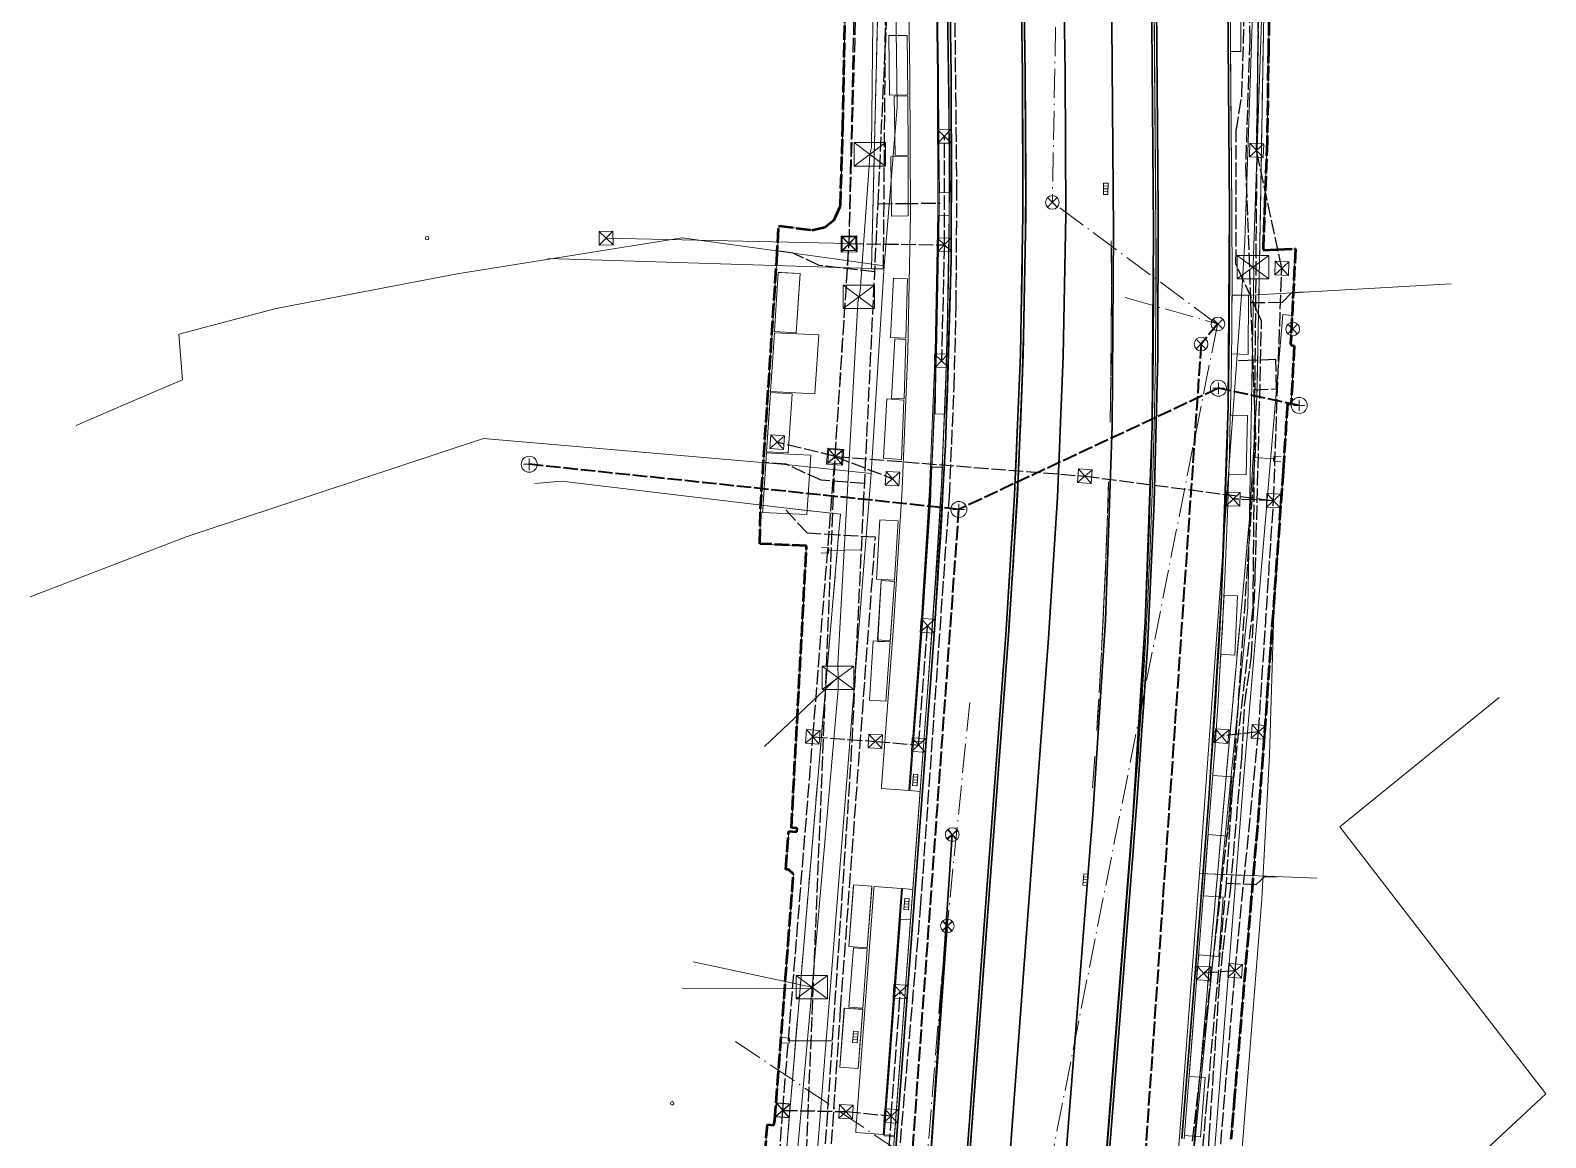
# Model space of a CAD drawing. Header units: metres. Extents: x 105014 to 106600, y 111320 to 118425.
# Drawn here: x 105351.7 to 105484.3, y 112097.8 to 112194.7 of the extents above; entities that cross this region are included whole.
import ezdxf

# ---------------------------------------------------------------- set-up
doc = ezdxf.new("R2010")
doc.units = ezdxf.units.M
doc.linetypes.add('DASHDOT', pattern=[3.556, 2.54, -0.508, 0, -0.508])
doc.linetypes.add('DASHED', pattern=[1.524, 1.27, -0.254])
for name, color, linetype, lineweight in [('00-BASE-LIMITE', 7, 'DASHED', 50), ('00-BASE-UE', 42, 'DASHED', 25), ('10-PAV-CALZADA-BRT', 12, 'CONTINUOUS', 30), ('10-PAV-CALZADA-MIXTA', 8, 'CONTINUOUS', 30), ('10-PAV-CICLORUTA', 76, 'CONTINUOUS', 18), ('10-PAV-SARDINEL', 252, 'CONTINUOUS', 13), ('20-EP-ZONA-DURA', 253, 'CONTINUOUS', 13), ('20-EP-ZONA-VERDE', 84, 'CONTINUOUS', 13), ('30-RED-ENEL-EXIST', 13, 'CONTINUOUS', 13), ('30-RED-ENEL-NODOS', 11, 'CONTINUOUS', 13), ('30-RED-ENEL-PROY', 1, 'DASHED', 25), ('30-RED-ETB-CAMARA', 151, 'CONTINUOUS', 13), ('30-RED-ETB-EXIST', 145, 'CONTINUOUS', 13), ('30-RED-MOVISTAR-CAMARA', 141, 'CONTINUOUS', 13), ('30-RED-MOVISTAR-PROY', 4, 'DASHED', 25), ('30-RED-VANTI-EXIST', 52, 'CONTINUOUS', 13), ('30-RED-VANTI-PROY', 2, 'DASHED', 25), ('30-RED-VANTI-RETIRO', 8, 'DASHDOT', 13), ('35-RH-ACUE-DOMICILIARIA', 152, 'CONTINUOUS', 9), ('35-RH-ACUE-MENOR-EXIST', 151, 'CONTINUOUS', 13), ('35-RH-ACUE-MENOR-PROY', 5, 'DASHED', 25), ('35-RH-PLUV-COLECTOR', 96, 'CONTINUOUS', 30), ('35-RH-PLUV-INTERCEPTOR', 3, 'DASHED', 40), ('35-RH-PLUV-NODOS', 94, 'CONTINUOUS', 13), ('35-RH-PLUV-RETIRO', 8, 'DASHDOT', 13), ('35-RH-SUDS-ZONAS', 92, 'CONTINUOUS', 20), ('36-RH-SAN-COLECTOR-PROY', 6, 'DASHED', 35), ('36-RH-SAN-POZOS', 216, 'CONTINUOUS', 13), ('60-PREDIAL-LOTE', 42, 'CONTINUOUS', 13)]:
    doc.layers.add(name, color=color, linetype=linetype, lineweight=lineweight)

# ---------------------------------------------------------------- blocks, each defined once
blk = doc.blocks.new('CAM_ETB_T_13')
for p, q in [((-1.375, -1.025), (1.375, 1.025)), ((-1.375, 1.025), (1.375, -1.025))]:
    blk.add_line(p, q)
blk.add_lwpolyline([(-1.375, -1.025), (1.375, -1.025), (1.375, 1.025), (-1.375, 1.025)], close=True)
blk = doc.blocks.new('CAJA_ENEL')
for p, q in [((-0.6, -0.6), (0.6, 0.6)), ((-0.6, 0.6), (0.6, -0.6))]:
    blk.add_line(p, q)
blk.add_lwpolyline([(-0.6, -0.6), (0.6, -0.6), (0.6, 0.6), (-0.6, 0.6)], close=True)
blk = doc.blocks.new('POSTE')
blk.add_circle((0, 0), 0.15)
blk = doc.blocks.new('CAM_MOV_CS_276')
for p, q in [((-0.7, -0.7), (0.7, 0.7)), ((-0.7, 0.7), (0.7, -0.7))]:
    blk.add_line(p, q)
blk.add_lwpolyline([(-0.7, -0.7), (0.7, -0.7), (0.7, 0.7), (-0.7, 0.7)], close=True)
blk = doc.blocks.new('POZO_SAN')
for p, q in [((-0.5, 0), (0.5, 0)), ((0, -0.5), (0, 0.5))]:
    blk.add_line(p, q)
blk.add_circle((0, 0), 0.7)
blk = doc.blocks.new('POZO_PLUV')
for p, q in [((-0.42, -0.42), (0.42, 0.42)), ((-0.42, 0.42), (0.42, -0.42))]:
    blk.add_line(p, q)
blk.add_circle((0, 0), 0.6)
blk = doc.blocks.new('SUMIDERO')
for p, q in [((-0.25, -0.2), (-0.25, 0.2)), ((0, -0.2), (0, 0.2)), ((0.25, -0.2), (0.25, 0.2))]:
    blk.add_line(p, q)
blk.add_lwpolyline([(-0.5, -0.2), (0.5, -0.2), (0.5, 0.2), (-0.5, 0.2)], close=True)

msp = doc.modelspace()

# ---------------------------------------------------------------- linework, layer by layer
at = {"layer": '00-BASE-LIMITE'}
for points in [[(105415.6747, 112093.2503), (105416.1989, 112098.9685), (105416.7545, 112098.9229), (105416.8333, 112099.3493), (105418.0043, 112114.7901), (105418.4595, 112120.8977), (105418.0407, 112121.2837), (105417.7861, 112121.3099), (105418.0567, 112124.6433), (105418.7671, 112124.5945), (105418.7845, 112124.9129), (105418.2895, 112124.9533), (105419.6121, 112149.6217), (105415.5299, 112149.8073), (105415.5751, 112152.8451), (105417.0101, 112174.6331), (105417.0891, 112176.1355), (105417.1843, 112177.6365), (105420.0779, 112177.2489), (105421.1997, 112177.5029), (105422.0419, 112178.1567), (105422.5757, 112179.3583), (105422.7985, 112186.2783), (105423.1141, 112203.3717)], [(105460.1933, 112201.6467), (105460.0453, 112193.1439), (105459.9217, 112185.0165), (105459.7293, 112179.8701), (105459.5739, 112175.4967), (105460.8131, 112175.5501), (105462.4091, 112175.6191), (105461.9843, 112167.3667), (105462.0449, 112167.1721), (105462.3067, 112167.1197), (105462.0243, 112162.1063), (105462.0181, 112161.9969), (105461.6977, 112162.0561), (105461.3249, 112156.1663), (105460.4453, 112143.7885), (105460.2153, 112140.6773), (105460.0033, 112137.5661), (105459.5611, 112131.3437), (105459.3239, 112128.2085), (105459.0717, 112125.0715), (105458.5403, 112118.7999), (105457.0809, 112101.5157), (105456.7571, 112097.6863)]]:
    msp.add_lwpolyline(points, dxfattribs=at)
at = {"layer": '00-BASE-UE'}
for points in [[(105415.6747, 112093.2503), (105416.1989, 112098.9685), (105416.7545, 112098.9229), (105416.8333, 112099.3493), (105418.0043, 112114.7901), (105418.4595, 112120.8977), (105418.0407, 112121.2837), (105417.7861, 112121.3099), (105418.0567, 112124.6433), (105418.7671, 112124.5945), (105418.7845, 112124.9129), (105418.2895, 112124.9533), (105419.6121, 112149.6217), (105415.5299, 112149.8073), (105415.5751, 112152.8451), (105417.0101, 112174.6331), (105417.0891, 112176.1355), (105417.1843, 112177.6365), (105420.0779, 112177.2489), (105421.1997, 112177.5029), (105422.0419, 112178.1567), (105422.5757, 112179.3583), (105422.7985, 112186.2783), (105423.1141, 112203.3717)], [(105460.1933, 112201.6467), (105460.0453, 112193.1439), (105459.9217, 112185.0165), (105459.7293, 112179.8701), (105459.5739, 112175.4967), (105460.8131, 112175.5501), (105462.4091, 112175.6191), (105461.9843, 112167.3667), (105462.0449, 112167.1721), (105462.3067, 112167.1197), (105462.0243, 112162.1063), (105462.0181, 112161.9969), (105461.6977, 112162.0561), (105461.3249, 112156.1663), (105460.4453, 112143.7885), (105460.2153, 112140.6773), (105460.0033, 112137.5661), (105459.5611, 112131.3437), (105459.3239, 112128.2085), (105459.0717, 112125.0715), (105458.5403, 112118.7999), (105457.0809, 112101.5157), (105456.7571, 112097.6863)]]:
    msp.add_lwpolyline(points, dxfattribs=at)
at = {"layer": '10-PAV-CALZADA-BRT'}
for points in [[(105418.9147, 111895.4307), (105427.4922, 112010.386), (105437.2979, 112141.8011), (105438.075, 112154.0579), (105438.5784, 112166.329), (105438.8078, 112178.6083), (105438.7631, 112190.8897), (105437.9313, 112247.0829)], [(105441.4309, 112247.1349), (105442.2627, 112190.9415), (105442.3077, 112178.582), (105442.0769, 112166.2246), (105441.5703, 112153.8755), (105440.7883, 112141.5407), (105430.9795, 112010.0836), (105422.4051, 111895.1703)], [(105428.2455, 111913.1853), (105428.4855, 111917.0489), (105428.7339, 111920.9117), (105428.9903, 111924.7743), (105429.2539, 111928.6363), (105429.5245, 111932.4977), (105429.8009, 111936.3589), (105430.0829, 111940.2195), (105430.3699, 111944.0799), (105430.6609, 111947.9399), (105430.9557, 111951.7995), (105431.2537, 111955.6591), (105431.5539, 111959.5183), (105431.8561, 111963.3775), (105432.1595, 111967.2365), (105432.4633, 111971.0955), (105444.4505, 112123.2379), (105444.6775, 112126.1189), (105445.7697, 112143.1088), (105446.3713, 112160.1231), (105446.4817, 112177.1477), (105445.9913, 112238.8877)], [(105449.4911, 112238.9155), (105449.9817, 112177.1755), (105449.8706, 112160.0499), (105449.2654, 112142.9347), (105448.1667, 112125.8441), (105447.9397, 112122.9629), (105435.9525, 111970.8207), (105435.6487, 111966.9623), (105435.3453, 111963.1043), (105435.0433, 111959.2469), (105434.7433, 111955.3897), (105434.4457, 111951.5331), (105434.1511, 111947.6765), (105433.8601, 111943.8185), (105433.5735, 111939.9623), (105433.2917, 111936.1063), (105433.0157, 111932.2505), (105432.7457, 111928.3947), (105432.4823, 111924.5391), (105432.2265, 111920.6835), (105431.9783, 111916.8279), (105431.7389, 111912.9725)]]:
    msp.add_lwpolyline(points, dxfattribs=at)
at = {"layer": '10-PAV-CALZADA-MIXTA'}
for points in [[(105437.6813, 112247.0787), (105438.5131, 112190.8861), (105438.5578, 112178.6103), (105438.3286, 112166.3367), (105437.8254, 112154.0711), (105437.0487, 112141.8199), (105425.4228, 111986.0094), (105425.1744, 111982.6817), (105418.6655, 111895.4495)], [(105412.4327, 111895.9145), (105418.3583, 111975.3269), (105418.7996, 111981.2427), (105418.8017, 111981.2703), (105421.0291, 112011.1216), (105421.0313, 112011.1509), (105421.3864, 112015.9108), (105430.8159, 112142.2849), (105431.7797, 112158.4377), (105432.2625, 112174.6121), (105432.2638, 112190.7937), (105431.5149, 112241.3866)], [(105432.0023, 111913.1229), (105432.2421, 111916.9865), (105432.4905, 111920.8495), (105432.7469, 111924.7119), (105433.0107, 111928.5739), (105433.2811, 111932.4355), (105433.5577, 111936.2965), (105433.8397, 111940.1571), (105434.1265, 111944.0175), (105434.4177, 111947.8775), (105434.7125, 111951.7371), (105435.0103, 111955.5967), (105435.3107, 111959.4559), (105435.6127, 111963.3151), (105435.9161, 111967.1743), (105436.2201, 111971.0333), (105448.1889, 112122.9433), (105448.5841, 112127.9589), (105449.4486, 112140.6878), (105450.0378, 112153.4324), (105450.3512, 112166.1867), (105450.3887, 112178.9449), (105449.9911, 112229.4703)], [(105456.3221, 112219.1862), (105456.6385, 112178.9941), (105456.526, 112161.8036), (105455.918, 112144.6235), (105454.8149, 112127.4681), (105453.6444, 112112.613), (105452.474, 112097.7573)]]:
    msp.add_lwpolyline(points, dxfattribs=at)
at = {"layer": '10-PAV-CICLORUTA'}
for points in [[(105431.0639, 112190.7759), (105431.108, 112178.6677), (105430.8819, 112166.5599), (105430.3856, 112154.4601), (105429.6193, 112142.3741), (105428.5623, 112128.2089), (105426.1689, 112128.3875), (105426.1839, 112128.5869), (105427.2259, 112142.5527), (105427.9887, 112154.5822), (105428.4829, 112166.6269), (105428.7081, 112178.6796), (105428.6643, 112190.7403), (105427.9055, 112241.9893), (105430.3053, 112242.0249), (105431.0639, 112190.7759)], [(105427.9225, 112119.6327), (105426.3151, 112098.0927), (105423.9219, 112098.2713), (105423.9367, 112098.4707), (105425.5143, 112119.6119), (105425.5291, 112119.8113), (105427.9225, 112119.6327)]]:
    msp.add_lwpolyline(points, close=True, dxfattribs=at)
at = {"layer": '10-PAV-SARDINEL'}
for points in [[(105425.4228, 111986.0094), (105437.0487, 112141.8199), (105437.1607, 112143.3503), (105437.2685, 112144.881), (105437.372, 112146.4121), (105437.4713, 112147.9434), (105437.5662, 112149.4749), (105437.6569, 112151.0067), (105437.7433, 112152.5388), (105437.8254, 112154.0711), (105437.9033, 112155.6037), (105437.9769, 112157.1364), (105438.0462, 112158.6694), (105438.1112, 112160.2025), (105438.172, 112161.7358), (105438.2285, 112163.2693), (105438.2807, 112164.8029), (105438.3286, 112166.3367), (105438.3722, 112167.8705), (105438.4116, 112169.4046), (105438.4466, 112170.9387), (105438.4774, 112172.4729), (105438.504, 112174.0071), (105438.5262, 112175.5415), (105438.5442, 112177.0759), (105438.5578, 112178.6103), (105438.5672, 112180.1448), (105438.5723, 112181.6793), (105438.5732, 112183.2138), (105438.5697, 112184.7483), (105438.562, 112186.2828), (105438.55, 112187.8173), (105438.5337, 112189.3517), (105438.5131, 112190.8861), (105437.6813, 112247.0787)], [(105425.6222, 111985.9945), (105437.2482, 112141.8052), (105437.3603, 112143.336), (105437.4681, 112144.8673), (105437.5716, 112146.3989), (105437.6709, 112147.9307), (105437.7659, 112149.4628), (105437.8566, 112150.9952), (105437.943, 112152.5279), (105438.0252, 112154.0607), (105438.1031, 112155.5938), (105438.1767, 112157.1271), (105438.246, 112158.6606), (105438.3111, 112160.1943), (105438.3718, 112161.7282), (105438.4283, 112163.2622), (105438.4806, 112164.7964), (105438.5285, 112166.3307), (105438.5721, 112167.8652), (105438.6115, 112169.3997), (105438.6466, 112170.9344), (105438.6774, 112172.4691), (105438.7039, 112174.004), (105438.7262, 112175.5389), (105438.7441, 112177.0739), (105438.7578, 112178.6089), (105438.7672, 112180.1439), (105438.7723, 112181.679), (105438.7732, 112183.2139), (105438.7697, 112184.7491), (105438.762, 112186.2841), (105438.75, 112187.8192), (105438.7337, 112189.3542), (105438.7131, 112190.889), (105437.8813, 112247.0817)], [(105437.8813, 112247.0817), (105438.7131, 112190.889), (105438.7337, 112189.3542), (105438.75, 112187.8192), (105438.762, 112186.2841), (105438.7697, 112184.7491), (105438.7732, 112183.2139), (105438.7723, 112181.679), (105438.7672, 112180.1439), (105438.7578, 112178.6089), (105438.7441, 112177.0739), (105438.7262, 112175.5389), (105438.7039, 112174.004), (105438.6774, 112172.4691), (105438.6466, 112170.9344), (105438.6115, 112169.3997), (105438.5721, 112167.8652), (105438.5285, 112166.3307), (105438.4806, 112164.7964), (105438.4283, 112163.2622), (105438.3718, 112161.7282), (105438.3111, 112160.1943), (105438.246, 112158.6606), (105438.1767, 112157.1271), (105438.1031, 112155.5938), (105438.0252, 112154.0607), (105437.943, 112152.5279), (105437.8566, 112150.9952), (105437.7659, 112149.4628), (105437.6709, 112147.9307), (105437.5716, 112146.3989), (105437.4681, 112144.8673), (105437.3603, 112143.336), (105437.2482, 112141.8052), (105425.6222, 111985.9945)], [(105437.9313, 112247.0829), (105438.7631, 112190.8897), (105438.7837, 112189.3546), (105438.8, 112187.8195), (105438.812, 112186.2843), (105438.8197, 112184.7491), (105438.8232, 112183.2139), (105438.8223, 112181.6787), (105438.8172, 112180.1435), (105438.8078, 112178.6083), (105438.7941, 112177.0732), (105438.7762, 112175.5381), (105438.7539, 112174.003), (105438.7274, 112172.4681), (105438.6966, 112170.9332), (105438.6615, 112169.3983), (105438.6221, 112167.8636), (105438.5784, 112166.329), (105438.5305, 112164.7946), (105438.4783, 112163.2603), (105438.4218, 112161.7261), (105438.361, 112160.1921), (105438.2959, 112158.6582), (105438.2266, 112157.1246), (105438.1529, 112155.5912), (105438.075, 112154.0579), (105437.9929, 112152.5249), (105437.9064, 112150.9921), (105437.8157, 112149.4596), (105437.7207, 112147.9273), (105437.6214, 112146.3953), (105437.5178, 112144.8636), (105437.41, 112143.3322), (105437.2979, 112141.8011), (105427.4922, 112010.386)], [(105421.187, 112015.9257), (105430.6165, 112142.2996), (105430.7632, 112144.3165), (105430.9024, 112146.3337), (105431.0341, 112148.3515), (105431.1583, 112150.3697), (105431.275, 112152.3883), (105431.3842, 112154.4074), (105431.4858, 112156.4269), (105431.58, 112158.4467), (105431.6666, 112160.4669), (105431.7457, 112162.4874), (105431.8173, 112164.5081), (105431.8814, 112166.5291), (105431.938, 112168.5504), (105431.987, 112170.5718), (105432.0285, 112172.5934), (105432.0626, 112174.6151), (105432.089, 112176.637), (105432.108, 112178.6589), (105432.1194, 112180.6809), (105432.1234, 112182.7029), (105432.1198, 112184.725), (105432.1086, 112186.747), (105432.09, 112188.7689), (105432.0638, 112190.7909), (105431.3149, 112241.3836)], [(105431.5149, 112241.3866), (105432.2638, 112190.7937), (105432.29, 112188.7711), (105432.3086, 112186.7484), (105432.3198, 112184.7257), (105432.3234, 112182.7029), (105432.3194, 112180.6801), (105432.308, 112178.6574), (105432.289, 112176.6347), (105432.2625, 112174.6121), (105432.2285, 112172.5896), (105432.187, 112170.5673), (105432.1379, 112168.5451), (105432.0813, 112166.5231), (105432.0172, 112164.5014), (105431.9456, 112162.4799), (105431.8664, 112160.4587), (105431.7797, 112158.4377), (105431.6856, 112156.4172), (105431.5839, 112154.397), (105431.4746, 112152.3771), (105431.3579, 112150.3577), (105431.2337, 112148.3388), (105431.1019, 112146.3203), (105430.9627, 112144.3023), (105430.8159, 112142.2849), (105421.3864, 112015.9108)], [(105435.9525, 111970.8207), (105447.9397, 112122.9629), (105448.1667, 112125.8441), (105448.331, 112127.9786), (105448.4876, 112130.1137), (105448.6365, 112132.2493), (105448.7777, 112134.3855), (105448.9112, 112136.5221), (105449.037, 112138.6592), (105449.1551, 112140.7968), (105449.2654, 112142.9347), (105449.3681, 112145.0731), (105449.463, 112147.2118), (105449.5503, 112149.3508), (105449.6298, 112151.4902), (105449.7015, 112153.6298), (105449.7656, 112155.7696), (105449.822, 112157.9097), (105449.8706, 112160.0499), (105449.9115, 112162.1904), (105449.9447, 112164.3309), (105449.9702, 112166.4716), (105449.9879, 112168.6123), (105449.998, 112170.7531), (105450.0003, 112172.8939), (105449.9948, 112175.0347), (105449.9817, 112177.1755), (105449.4911, 112238.9155)], [(105449.7128, 112236.1856), (105450.1817, 112177.1769), (105450.1948, 112175.0356), (105450.2003, 112172.894), (105450.1982, 112170.9721), (105450.198, 112170.7526), (105450.1864, 112169.3779), (105450.171, 112167.7837), (105450.1512, 112166.1895), (105450.1271, 112164.5954), (105450.0987, 112163.0014), (105450.066, 112161.4075), (105450.029, 112159.8137), (105449.9877, 112158.2199), (105449.9421, 112156.6263), (105449.8921, 112155.0328), (105449.8379, 112153.4395), (105449.7793, 112151.8463), (105449.7165, 112150.2533), (105449.6493, 112148.6604), (105449.5779, 112147.0678), (105449.5021, 112145.4753), (105449.422, 112143.883), (105449.3377, 112142.291), (105449.249, 112140.6992), (105449.156, 112139.1077), (105449.0587, 112137.5164), (105448.9571, 112135.9253), (105448.8513, 112134.3346), (105448.7411, 112132.7441), (105448.6266, 112131.154), (105448.5078, 112129.5641), (105448.3847, 112127.9745), (105447.9895, 112122.959), (105436.0207, 111971.049)], [(105436.0207, 111971.049), (105447.9895, 112122.959), (105448.3847, 112127.9745), (105448.5078, 112129.5641), (105448.6266, 112131.154), (105448.7411, 112132.7441), (105448.8513, 112134.3346), (105448.9571, 112135.9253), (105449.0587, 112137.5164), (105449.156, 112139.1077), (105449.249, 112140.6992), (105449.3377, 112142.291), (105449.422, 112143.883), (105449.5021, 112145.4753), (105449.5779, 112147.0678), (105449.6493, 112148.6604), (105449.7165, 112150.2533), (105449.7793, 112151.8463), (105449.8379, 112153.4395), (105449.8921, 112155.0328), (105449.9421, 112156.6263), (105449.9877, 112158.2199), (105450.029, 112159.8137), (105450.066, 112161.4075), (105450.0987, 112163.0014), (105450.1271, 112164.5954), (105450.1512, 112166.1895), (105450.171, 112167.7837), (105450.1864, 112169.3779), (105450.1976, 112170.9721), (105450.2044, 112172.5663), (105450.207, 112174.1606), (105450.2052, 112175.7549), (105450.1991, 112177.3491), (105450.1887, 112178.9435), (105449.7911, 112229.4686)], [(105449.9911, 112229.4703), (105450.3887, 112178.9449), (105450.3991, 112177.3501), (105450.4052, 112175.7553), (105450.407, 112174.1605), (105450.4044, 112172.5657), (105450.3976, 112170.9709), (105450.3864, 112169.3762), (105450.3709, 112167.7814), (105450.3512, 112166.1867), (105450.3271, 112164.5921), (105450.2987, 112162.9976), (105450.266, 112161.4031), (105450.2289, 112159.8087), (105450.1876, 112158.2144), (105450.142, 112156.6203), (105450.092, 112155.0263), (105450.0378, 112153.4324), (105449.9792, 112151.8387), (105449.9163, 112150.2451), (105449.8491, 112148.6517), (105449.7777, 112147.0585), (105449.7019, 112145.4655), (105449.6218, 112143.8727), (105449.5374, 112142.2801), (105449.4486, 112140.6878), (105449.3556, 112139.0957), (105449.2583, 112137.5039), (105449.1567, 112135.9123), (105449.0508, 112134.321), (105448.9406, 112132.73), (105448.826, 112131.1393), (105448.7072, 112129.5489), (105448.5841, 112127.9589), (105448.1889, 112122.9433), (105436.2201, 111971.0333)], [(105452.474, 112097.7573), (105453.6444, 112112.613), (105454.8149, 112127.4681), (105454.9798, 112129.6107), (105455.137, 112131.7539), (105455.2865, 112133.8976), (105455.4283, 112136.0418), (105455.5623, 112138.1866), (105455.6886, 112140.3318), (105455.8071, 112142.4775), (105455.918, 112144.6235), (105456.0211, 112146.77), (105456.1164, 112148.9168), (105456.204, 112151.0639), (105456.2839, 112153.2114), (105456.356, 112155.3591), (105456.4204, 112157.5071), (105456.4771, 112159.6552), (105456.526, 112161.8036), (105456.5672, 112163.9522), (105456.6006, 112166.1008), (105456.6263, 112168.2496), (105456.6442, 112170.3985), (105456.6544, 112172.5474), (105456.6568, 112174.6963), (105456.6515, 112176.8452), (105456.6385, 112178.9941), (105456.3221, 112219.1862)], [(105456.5221, 112219.1894), (105456.8385, 112178.9955), (105456.8515, 112176.8461), (105456.8568, 112174.6964), (105456.8544, 112172.5468), (105456.8442, 112170.3972), (105456.8263, 112168.2476), (105456.8006, 112166.0981), (105456.7671, 112163.9487), (105456.726, 112161.7995), (105456.677, 112159.6504), (105456.6204, 112157.5015), (105456.5559, 112155.3528), (105456.4838, 112153.2043), (105456.4039, 112151.0562), (105456.3162, 112148.9083), (105456.2209, 112146.7608), (105456.1177, 112144.6136), (105456.0069, 112142.4668), (105455.8883, 112140.3204), (105455.7619, 112138.1745), (105455.6279, 112136.029), (105455.4861, 112133.8841), (105455.3365, 112131.7396), (105455.1793, 112129.5957), (105455.0143, 112127.4526), (105453.8438, 112112.5973), (105452.6734, 112097.7415)]]:
    msp.add_lwpolyline(points, dxfattribs=at)
at = {"layer": '20-EP-ZONA-DURA'}
for points in [[(105427.9055, 112241.9893), (105428.6643, 112190.7403), (105428.7082, 112178.6844), (105428.483, 112166.6304), (105427.9888, 112154.5845), (105427.2259, 112142.5527), (105426.1839, 112128.5869), (105426.1689, 112128.3875), (105428.5623, 112128.2089), (105429.6193, 112142.3741), (105430.3856, 112154.4594), (105430.8819, 112166.5589), (105431.108, 112178.6664), (105431.0639, 112190.7759), (105430.3053, 112242.0249), (105427.9055, 112241.9893)], [(105450.2044, 112172.5663), (105450.1982, 112170.9721), (105450.2003, 112172.894), (105450.1948, 112175.0356), (105450.1817, 112177.1769), (105449.7128, 112236.1856), (105449.7421, 112234.1508), (105449.7696, 112231.8098), (105449.7911, 112229.4686), (105450.1887, 112178.9435), (105450.1991, 112177.3491), (105450.2052, 112175.7549), (105450.207, 112174.1606), (105450.2044, 112172.5663)], [(105428.4861, 112189.0905), (105428.4115, 112194.2953), (105426.8265, 112194.2717), (105426.8867, 112189.0721), (105428.4861, 112189.0905)], [(105428.5223, 112183.7993), (105428.4871, 112188.9983), (105427.2875, 112188.9815), (105427.3645, 112183.7821), (105428.5223, 112183.7993)], [(105428.5047, 112178.4937), (105428.5225, 112183.6959), (105426.9809, 112183.6763), (105427.0411, 112178.4767), (105428.5047, 112178.4937)], [(105446.3002, 112172.8911), (105446.3001, 112172.4575), (105446.2868, 112176.3152), (105446.2948, 112175.0187), (105446.3002, 112172.8911)], [(105418.9016, 112171.3582), (105419.0407, 112173.4599), (105417.3988, 112173.5418), (105417.1479, 112173.5543), (105417.1433, 112173.5545), (105416.8955, 112169.8033), (105416.8001, 112168.3651), (105418.6984, 112168.2697), (105418.9016, 112171.3582)], [(105426.9569, 112167.8605), (105428.3157, 112167.7929), (105428.4353, 112172.9917), (105427.2151, 112173.0541), (105426.9569, 112167.8605)], [(105446.2703, 112166.5089), (105446.246, 112164.4573), (105446.2997, 112172.3956), (105446.2979, 112170.7638), (105446.2879, 112168.6363), (105446.2703, 112166.5089)], [(105416.4545, 112163.1257), (105420.3485, 112162.9321), (105420.6887, 112168.0723), (105418.7933, 112168.1656), (105416.7939, 112168.2639), (105416.4545, 112163.1257)], [(105427.3513, 112167.7399), (105427.0539, 112162.5485), (105428.1503, 112162.4857), (105428.3133, 112167.6849), (105427.3513, 112167.7399)], [(105446.212, 112162.2544), (105446.1781, 112160.4573), (105446.2447, 112164.3816), (105446.212, 112162.2544)], [(105418.2601, 112161.6533), (105418.3447, 112162.9317), (105418.3459, 112162.9363), (105416.4512, 112163.0269), (105416.4479, 112163.0259), (105416.3586, 112161.6737), (105416.0971, 112157.8555), (105416.1063, 112157.8551), (105416.1061, 112157.8517), (105418.0023, 112157.7573), (105418.2601, 112161.6533)], [(105426.3517, 112157.2803), (105427.9183, 112157.1905), (105428.1427, 112162.3829), (105426.6487, 112162.4717), (105426.3517, 112157.2803)], [(105419.6487, 112152.3553), (105419.9921, 112157.5441), (105418.0973, 112157.6525), (105416.0995, 112157.7519), (105415.7747, 112152.8319), (105415.7605, 112152.5487), (105419.6487, 112152.3553)], [(105446.0034, 112153.7472), (105445.9606, 112152.4569), (105446.0472, 112155.2126), (105446.0034, 112153.7472)], [(105427.6357, 112151.7975), (105426.0385, 112151.8893), (105425.7409, 112146.6979), (105427.3127, 112146.6077), (105427.6357, 112151.7975)], [(105445.853, 112149.4949), (105445.8114, 112148.4567), (105445.9554, 112152.3172), (105445.932, 112151.6209), (105445.853, 112149.4949)], [(105445.4603, 112140.9941), (105445.431, 112140.4561), (105445.8065, 112148.3538), (105445.7663, 112147.3692), (105445.672, 112145.2438), (105445.57, 112143.1188), (105445.4603, 112140.9941)], [(105427.3059, 112146.5053), (105426.1345, 112146.5751), (105425.8369, 112141.3835), (105426.9333, 112141.3207), (105427.3059, 112146.5053)], [(105426.9259, 112141.2179), (105425.4319, 112141.3069), (105425.1347, 112136.1153), (105426.5391, 112136.0349), (105426.9259, 112141.2179)], [(105445.343, 112138.8699), (105445.2169, 112136.7462), (105445.4208, 112140.2792), (105445.343, 112138.8699)], [(105445.0853, 112134.6228), (105445.0088, 112133.4555), (105445.1857, 112136.2291), (105445.0853, 112134.6228)], [(105444.797, 112130.3776), (105444.6562, 112128.4549), (105444.8543, 112131.1997), (105444.797, 112130.3776)], [(105423.3239, 112114.5609), (105424.9288, 112114.4417), (105425.3144, 112119.6206), (105425.3297, 112119.8263), (105423.7257, 112119.9459), (105423.7109, 112119.7473), (105423.3239, 112114.5609)], [(105425.5143, 112119.6119), (105423.9367, 112098.4707), (105423.9219, 112098.2713), (105426.3151, 112098.0927), (105427.9225, 112119.6327), (105425.5291, 112119.8113), (105425.5143, 112119.6119)], [(105424.5245, 112109.1566), (105424.5335, 112109.1559), (105424.9203, 112114.3415), (105424.9115, 112114.3421), (105423.7149, 112114.4313), (105423.3279, 112109.2459), (105424.5245, 112109.1566)], [(105423.4033, 112109.14), (105422.9221, 112109.1759), (105422.9218, 112109.1715), (105422.9189, 112109.1717), (105422.534, 112103.9904), (105424.1391, 112103.8705), (105424.2886, 112105.8741), (105424.5309, 112109.0661), (105423.4033, 112109.14)]]:
    msp.add_lwpolyline(points, close=True, dxfattribs=at)
for points in [[(105430.4331, 112240.1482), (105431.2198, 112180.9326), (105431.2195, 112180.8328), (105431.21, 112178.9808), (105431.2094, 112178.881), (105430.8099, 112161.5763), (105430.806, 112161.4772), (105430.6114, 112156.9909), (105430.5907, 112156.5588), (105429.7181, 112142.3829), (105429.0115, 112132.884), (105429.0027, 112132.7831), (105428.6625, 112128.207), (105428.6621, 112128.2015), (105429.5595, 112128.1345), (105428.9197, 112119.5583), (105428.0221, 112119.6253), (105426.4149, 112098.0851), (105427.3125, 112098.0183), (105426.9031, 112092.5335)], [(105415.6747, 112093.2503), (105416.1989, 112098.9685), (105416.7545, 112098.9229), (105416.8333, 112099.3493), (105418.0043, 112114.7901), (105418.4595, 112120.8977), (105418.0407, 112121.2837), (105417.7861, 112121.3099), (105418.0567, 112124.6433), (105418.7671, 112124.5945), (105418.7845, 112124.9129), (105418.2895, 112124.9533), (105419.6121, 112149.6217), (105415.5299, 112149.8073), (105415.5751, 112152.8451), (105417.0101, 112174.6331), (105417.0891, 112176.1355), (105417.1843, 112177.6365), (105420.0779, 112177.2489), (105421.1997, 112177.5029), (105422.0419, 112178.1567), (105422.5757, 112179.3583), (105422.7985, 112186.2783), (105423.1141, 112203.3717)], [(105460.1933, 112201.6467), (105460.0453, 112193.1439), (105459.9217, 112185.0165), (105459.7293, 112179.8701), (105459.5739, 112175.4967), (105460.8131, 112175.5501), (105462.4091, 112175.6191), (105461.9843, 112167.3667), (105462.0449, 112167.1721), (105462.3067, 112167.1197), (105462.0243, 112162.1063), (105462.0181, 112161.9969), (105461.6977, 112162.0561), (105461.3249, 112156.1663), (105460.4453, 112143.7885), (105460.2153, 112140.6773), (105460.0033, 112137.5661), (105459.5611, 112131.3437), (105459.3239, 112128.2085), (105459.0717, 112125.0715), (105458.5403, 112118.7999), (105457.0809, 112101.5157), (105456.7571, 112097.6863)], [(105452.6734, 112097.7415), (105452.6945, 112098.0109), (105454.0897, 112097.9009), (105454.4981, 112103.0849), (105453.1029, 112103.1947), (105453.8438, 112112.5973), (105453.9407, 112113.8279), (105455.6987, 112113.6815), (105456.0677, 112118.8683), (105454.3475, 112118.9907), (105454.7707, 112124.3611), (105456.4547, 112124.2209), (105456.8435, 112129.4065), (105455.1743, 112129.5315), (105455.1793, 112129.5957), (105455.3365, 112131.7396), (105455.4861, 112133.8841), (105455.6279, 112136.029), (105455.7619, 112138.1745), (105455.8773, 112140.1317), (105457.0867, 112140.0421), (105457.3377, 112145.2361), (105456.1705, 112145.2925), (105455.888, 112140.3204), (105456.0069, 112142.4668), (105456.1177, 112144.6136), (105456.2209, 112146.7608), (105456.3162, 112148.9083), (105456.4039, 112151.0562), (105456.4838, 112153.2043), (105456.5559, 112155.3528), (105456.5729, 112155.8931), (105458.0991, 112155.8229), (105458.2117, 112161.0215), (105456.709, 112161.0542), (105456.726, 112161.7995), (105456.7671, 112163.9487), (105456.8006, 112166.0981), (105456.8047, 112166.4099), (105458.2777, 112166.3609), (105458.2983, 112171.5607), (105456.8541, 112171.5665), (105456.8429, 112170.3972), (105456.8544, 112172.5468), (105456.8568, 112174.6964), (105456.8515, 112176.8461), (105456.8385, 112178.9955), (105456.7293, 112192.8679), (105457.6293, 112192.8751), (105457.5883, 112198.0749)]]:
    msp.add_lwpolyline(points, dxfattribs=at)
at = {"layer": '20-EP-ZONA-VERDE'}
for points in [[(105432.0639, 112190.7909), (105432.108, 112178.6563), (105431.8814, 112166.5271), (105431.3842, 112154.406), (105430.6165, 112142.2997), (105429.5595, 112128.1345), (105428.6621, 112128.2015), (105429.7191, 112142.3667), (105430.4855, 112154.456), (105430.9819, 112166.5585), (105431.2081, 112178.6691), (105431.1639, 112190.7773), (105430.4053, 112242.0263), (105431.3051, 112242.0397), (105432.0639, 112190.7909)], [(105428.4861, 112189.0905), (105426.8867, 112189.0721), (105426.8265, 112194.2717), (105428.4115, 112194.2953), (105428.4861, 112189.0905)], [(105428.5223, 112183.7993), (105427.3645, 112183.7821), (105427.2875, 112188.9815), (105428.4871, 112188.9983), (105428.5223, 112183.7993)], [(105428.5047, 112178.4937), (105427.0411, 112178.4767), (105426.9809, 112183.6763), (105428.5225, 112183.6959), (105428.5047, 112178.4937)], [(105419.0407, 112173.4599), (105418.6971, 112168.2695), (105416.8005, 112168.3639), (105417.1433, 112173.5545), (105419.0407, 112173.4599)], [(105428.4353, 112172.9917), (105428.3157, 112167.7929), (105426.9569, 112167.8605), (105427.2151, 112173.0541), (105428.4353, 112172.9917)], [(105418.7933, 112168.1656), (105420.6887, 112168.0723), (105420.3485, 112162.9321), (105416.4545, 112163.1257), (105416.7939, 112168.2639), (105418.7933, 112168.1656)], [(105428.3133, 112167.6849), (105428.1503, 112162.4857), (105427.0539, 112162.5485), (105427.3513, 112167.7399), (105428.3133, 112167.6849)], [(105418.3447, 112162.9317), (105418.0023, 112157.7573), (105416.1061, 112157.8517), (105416.4479, 112163.0259), (105418.3447, 112162.9317)], [(105428.1427, 112162.3829), (105427.9183, 112157.1905), (105426.3517, 112157.2803), (105426.6487, 112162.4717), (105428.1427, 112162.3829)], [(105418.0973, 112157.6525), (105419.9921, 112157.5441), (105419.6487, 112152.3553), (105415.7605, 112152.5487), (105415.7747, 112152.8319), (105416.0995, 112157.7519), (105418.0973, 112157.6525)], [(105427.6357, 112151.7975), (105427.3127, 112146.6077), (105425.7409, 112146.6979), (105426.0385, 112151.8893), (105427.6357, 112151.7975)], [(105427.3059, 112146.5053), (105426.9333, 112141.3207), (105425.8369, 112141.3835), (105426.1345, 112146.5751), (105427.3059, 112146.5053)], [(105426.9259, 112141.2179), (105426.5391, 112136.0349), (105425.1347, 112136.1153), (105425.4319, 112141.3069), (105426.9259, 112141.2179)], [(105425.3297, 112119.8263), (105424.9279, 112114.4411), (105423.3239, 112114.5609), (105423.7257, 112119.9459), (105425.3297, 112119.8263)], [(105428.9197, 112119.5583), (105427.3125, 112098.0183), (105426.4149, 112098.0851), (105428.0221, 112119.6253), (105428.9197, 112119.5583)], [(105424.9203, 112114.3415), (105424.5335, 112109.1559), (105423.3279, 112109.2459), (105423.7149, 112114.4313), (105424.9203, 112114.3415)], [(105424.5261, 112109.0561), (105424.1391, 112103.8705), (105422.5351, 112103.9903), (105422.9221, 112109.1759), (105424.5261, 112109.0561)]]:
    msp.add_lwpolyline(points, close=True, dxfattribs=at)
at = {"layer": '30-RED-ENEL-EXIST'}
msp.add_lwpolyline([(105423.3361, 112176.0647), (105402.0653, 112176.5441)], dxfattribs=at)
at = {"layer": '30-RED-ENEL-PROY'}
for points in [[(105459.0083, 112184.2329), (105459.3583, 112206.9251)], [(105423.3361, 112176.0647), (105424.1745, 112204.7449)], [(105431.6739, 112175.9633), (105431.6891, 112185.4597)], [(105461.2101, 112173.9077), (105459.0083, 112184.2329)], [(105422.1157, 112157.4461), (105423.3361, 112176.0647)], [(105423.3361, 112176.0647), (105431.6739, 112175.9633)], [(105431.6739, 112175.9633), (105431.4281, 112165.8139)], [(105460.4895, 112153.5735), (105461.2101, 112173.9077)], [(105422.1157, 112157.4461), (105417.0303, 112158.6827)], [(105420.1723, 112132.9167), (105422.1157, 112157.4461)], [(105422.1157, 112157.4461), (105443.9739, 112155.7233)], [(105422.1157, 112157.4461), (105427.1347, 112155.4979)], [(105443.9739, 112155.7233), (105460.4895, 112153.5735)], [(105460.4895, 112153.5735), (105456.9573, 112153.7131)], [(105459.1805, 112133.3435), (105460.4895, 112153.5735)], [(105429.4215, 112132.1905), (105430.2033, 112142.6247)], [(105417.5309, 112100.2279), (105420.1723, 112132.9167)], [(105420.1723, 112132.9167), (105425.6335, 112132.5055)], [(105425.6335, 112132.5055), (105429.4215, 112132.1905)], [(105459.1805, 112133.3435), (105455.9493, 112132.9709)], [(105457.1243, 112112.4191), (105459.1805, 112133.3435)], [(105457.1243, 112112.4191), (105454.3649, 112112.2197)], [(105455.7439, 112095.7429), (105457.1243, 112112.4191)], [(105427.0189, 112099.7267), (105427.8263, 112110.5981)], [(105414.2577, 112054.9469), (105417.5387, 112100.2177)], [(105417.5387, 112100.2177), (105423.0709, 112100.1119)], [(105423.0709, 112100.1119), (105427.0189, 112099.7267)], [(105427.0189, 112099.7267), (105425.9459, 112085.4589)]]:
    msp.add_lwpolyline(points, dxfattribs=at)
at = {"layer": '30-RED-ETB-EXIST'}
for points in [[(105425.156, 112183.886), (105425.297, 112184.488), (105425.807, 112231.145), (105425.709, 112232.275)], [(105458.692, 112173.999), (105458.693, 112174.154), (105459.423, 112195.593), (105459.419, 112196.2)], [(105424.192, 112171.415), (105424.301, 112171.912), (105425.128, 112183.288), (105425.156, 112183.886)], [(105453.375, 112094.966), (105453.563, 112095.197), (105453.383, 112095.344), (105458.225, 112144.262), (105458.756, 112173.68), (105458.692, 112173.999)], [(105422.371, 112138.069), (105422.355, 112139.248), (105424.111, 112170.845), (105424.192, 112171.415)], [(105415.946, 112132.054), (105422.212, 112137.98), (105422.368, 112138.069)], [(105420.092, 112111.008), (105422.384, 112137.047), (105422.371, 112138.069)], [(105409.703, 112113.217), (105420.085, 112111.009)], [(105408.723, 112110.91), (105420.142, 112110.853), (105420.085, 112111.009)], [(105418.674, 112093.236), (105418.624, 112094.336), (105420.092, 112111.008)]]:
    msp.add_lwpolyline(points, dxfattribs=at)
at = {"layer": '30-RED-MOVISTAR-PROY'}
for points in [[(105423.3401, 112176.0373), (105425.0968, 112256.8019)], [(105453.3998, 112097.5304), (105458.7033, 112144.3161), (105459.5471, 112241.0099)], [(105422.1187, 112157.4193), (105423.3401, 112176.0373)], [(105419.1025, 112084.2545), (105422.1187, 112157.4193)]]:
    msp.add_lwpolyline(points, dxfattribs=at)
at = {"layer": '30-RED-VANTI-EXIST'}
for points in [[(105425.2857, 112173.9012), (105426.3143, 112216.1641), (105426.3466, 112217.4571)], [(105460.0058, 112216.0588), (105459.9451, 112212.6881), (105459.5421, 112191.2017), (105459.3585, 112179.4083), (105459.1765, 112169.9074)], [(105396.9737, 112174.7645), (105425.2857, 112173.9012)], [(105425.2857, 112173.9012), (105425.3033, 112173.9001)], [(105459.1765, 112169.9074), (105459.0381, 112162.6803), (105458.3723, 112151.9953), (105457.8555, 112146.1099), (105456.5973, 112132.3911), (105454.9435, 112113.5787), (105453.2467, 112094.1657), (105452.397, 112084.6819)], [(105417.6183, 112152.9493), (105398.1775, 112155.2839), (105395.8403, 112155.0723)], [(105417.6183, 112152.9493), (105422.5755, 112152.3973), (105422.4182, 112150.5599)], [(105422.4182, 112150.5599), (105420.6475, 112129.8771), (105418.5241, 112104.6605), (105412.9645, 112037.8445)], [(105474.0286, 112092.0583), (105484.3099, 112101.6523), (105466.2985, 112125.0303), (105480.2265, 112136.3455)]]:
    msp.add_lwpolyline(points, dxfattribs=at)
at = {"layer": '30-RED-VANTI-PROY'}
for points in [[(105425.3033, 112173.9001), (105426.3483, 112173.8483), (105426.5279, 112196.1209), (105426.5575, 112208.9733), (105426.3466, 112217.4571)], [(105459.1765, 112169.9074), (105457.2011, 112174.2841), (105457.2233, 112185.9129), (105457.7133, 112189.0027), (105457.9891, 112197.9889), (105457.7831, 112205.1425), (105458.1083, 112208.4955), (105458.7159, 112211.9993), (105458.6232, 112216.0377)], [(105423.5843, 112031.9237), (105427.0353, 112079.8497), (105427.0433, 112088.2583), (105429.5979, 112117.8893), (105432.1183, 112153.9343), (105432.5329, 112163.4967), (105432.7093, 112170.7111), (105432.7717, 112180.4115), (105432.5461, 112203.0857)], [(105453.9529, 112084.5923), (105454.8565, 112097.8363), (105455.7623, 112111.3419), (105456.0671, 112114.2727), (105456.7181, 112119.4657), (105457.7051, 112131.0139), (105457.9727, 112135.8747), (105458.5671, 112140.0079), (105458.8919, 112146.7783), (105458.8919, 112147.3173), (105459.0543, 112153.3799), (105459.4429, 112169.3173), (105459.1765, 112169.9074)], [(105422.4182, 112150.5599), (105419.6947, 112150.7169), (105417.6183, 112152.9493)], [(105417.0595, 112032.3647), (105419.5663, 112063.8373), (105422.5913, 112109.0567), (105425.6403, 112150.3741), (105422.4182, 112150.5599)]]:
    msp.add_lwpolyline(points, dxfattribs=at)
at = {"layer": '30-RED-VANTI-RETIRO'}
for points in [[(105425.2857, 112173.9012), (105426.3143, 112216.1641), (105426.3466, 112217.4571)], [(105460.0058, 112216.0588), (105459.9451, 112212.6881), (105459.5421, 112191.2017), (105459.3585, 112179.4083), (105459.1765, 112169.9074)], [(105459.1765, 112169.9074), (105459.0381, 112162.6803), (105458.3723, 112151.9953), (105457.8555, 112146.1099), (105456.5973, 112132.3911), (105454.9435, 112113.5787), (105453.2467, 112094.1657), (105452.397, 112084.6819)], [(105417.6183, 112152.9493), (105422.5755, 112152.3973), (105422.4182, 112150.5599)], [(105422.4182, 112150.5599), (105420.6475, 112129.8771), (105418.5241, 112104.6605), (105412.9645, 112037.8445)]]:
    msp.add_lwpolyline(points, dxfattribs=at)
at = {"layer": '35-RH-ACUE-DOMICILIARIA'}
for points in [[(105460.4956, 112157.2453), (105458.8356, 112157.3501)], [(105461.1136, 112156.9622), (105460.476, 112157.0168), (105460.5151, 112157.4738), (105461.1528, 112157.4192)], [(105420.9139, 112149.466), (105421.5536, 112149.445), (105421.5386, 112148.9866), (105420.8989, 112149.0076)], [(105421.5461, 112149.2158), (105424.435, 112149.2779)], [(105417.4937, 112106.5815), (105418.1325, 112106.5428), (105418.1048, 112106.0849), (105417.4659, 112106.1236)], [(105418.1186, 112106.3139), (105421.8864, 112106.292)]]:
    msp.add_lwpolyline(points, dxfattribs=at)
at = {"layer": '35-RH-ACUE-MENOR-EXIST'}
for points in [[(105427.55, 112188.05), (105427.04, 112226.54), (105426.3279, 112238.3567), (105425.71, 112248.61)], [(105458.71, 112197.91), (105457.99, 112176.35), (105457.74, 112172.36), (105454, 112120.94), (105452.1, 112096.01)], [(105426.42, 112174.13), (105427.55, 112188.05)], [(105422.27, 112174.71), (105408.74, 112176.57), (105389.02, 112173.41), (105373.18, 112170.4), (105364.67, 112168.15)], [(105422.27, 112174.71), (105408.74, 112176.57), (105389.02, 112173.41), (105373.18, 112170.4), (105364.67, 112168.15)], [(105426.42, 112174.13), (105422.27, 112174.71)], [(105426.42, 112174.13), (105422.27, 112174.71)], [(105425.28, 112155.96), (105426.42, 112174.13)], [(105458.5216, 112171.5599), (105476.047, 112172.5618)], [(105364.67, 112168.15), (105364.98, 112164.16)], [(105364.67, 112168.15), (105364.98, 112164.16)], [(105364.98, 112164.16), (105361.07, 112162.5)], [(105364.98, 112164.16), (105361.07, 112162.5)], [(105355.67, 112160.15), (105361.07, 112162.5)], [(105355.67, 112160.15), (105361.07, 112162.5)], [(105366.37, 112150.75), (105391.35, 112159), (105418.07, 112156.72)], [(105366.37, 112150.75), (105391.35, 112159), (105418.07, 112156.72)], [(105418.07, 112156.72), (105425.28, 112155.96)], [(105418.07, 112156.72), (105425.28, 112155.96)], [(105414.44, 112019.57), (105425.28, 112155.96)], [(105351.67, 112145.15), (105365.3, 112150.4)], [(105351.67, 112145.15), (105365.3, 112150.4)], [(105365.3, 112150.4), (105366.37, 112150.75)], [(105365.3, 112150.4), (105366.37, 112150.75)], [(105458.01, 112120.77), (105454, 112120.94)], [(105464.2783, 112120.5344), (105454, 112120.94)]]:
    msp.add_lwpolyline(points, dxfattribs=at)
at = {"layer": '35-RH-ACUE-MENOR-PROY'}
for points in [[(105458.2562, 112204.2735), (105458.4003, 112193.8377), (105458.0398, 112182.8876), (105458.4851, 112170.9065), (105458.7549, 112163.2555), (105458.9231, 112158.6535), (105456.3296, 112120.1133), (105454.6526, 112101.1938), (105454.0759, 112094.7444), (105453.9871, 112093.7403), (105452.9029, 112081.9218), (105451.8078, 112065.0618), (105448.3987, 112020.9297), (105447.4066, 112012.3801), (105447.29, 112011.3842), (105446.09, 112001.053), (105445.9515, 111999.8634), (105446.1738, 111998.1626), (105446.396, 111996.4618), (105439.4852, 111902.6289), (105439.368, 111889.6036), (105439.0093, 111847.1772), (105439.904, 111804.4753), (105440.9088, 111783.5058)], [(105406.76, 111784.78), (105406.7544, 111786.067), (105406.4649, 111794.1537), (105407.4765, 111802.3408), (105405.9589, 111829.1229), (105405.3963, 111841.1534), (105404.9863, 111857.0462), (105406.4038, 111868.893), (105406.6021, 111870.8873), (105404.4713, 111877.8722), (105404.9382, 111885.391), (105406.1692, 111903.6299), (105408.0564, 111929.9875), (105412.8952, 111991.5316), (105413.5481, 112002.6512), (105414.7884, 112017.8012), (105416.3059, 112032.4375), (105418.1409, 112050.137), (105423.5293, 112130.8985), (105424.6059, 112153.1085), (105424.6059, 112153.1085), (105425.8733, 112179.5634), (105426.7743, 112198.9107)], [(105425.8733, 112179.5634), (105428.1243, 112179.5894), (105431.2949, 112179.6006)], [(105425.5761, 112173.6023), (105420.722, 112174.15), (105418.4523, 112175.233), (105417.059, 112175.4264)], [(105458.4851, 112170.9065), (105461.2709, 112170.934), (105462.0581, 112171.7749), (105463.0889, 112171.8387)], [(105458.7523, 112163.2675), (105460.7502, 112163.3592), (105460.6765, 112165.9218), (105459.0419, 112165.8728), (105458.2734, 112165.8497), (105457.4073, 112165.8237)], [(105424.6988, 112155.072), (105420.8904, 112155.3564), (105417.8439, 112156.7548), (105415.8552, 112156.909)], [(105456.3296, 112120.1133), (105458.9641, 112119.9786), (105459.7403, 112120.6979), (105460.792, 112120.6443)]]:
    msp.add_lwpolyline(points, dxfattribs=at)
at = {"layer": '35-RH-PLUV-COLECTOR'}
for points in [[(105432.3653, 112124.3567), (105430.2412, 112092.6329)], [(105431.9361, 112116.3531), (105430.2412, 112092.6329)]]:
    msp.add_lwpolyline(points, dxfattribs=at)
at = {"layer": '35-RH-PLUV-INTERCEPTOR'}
for points in [[(105455.6209, 112169.0459), (105454.1443, 112167.2811)], [(105455.6209, 112169.0459), (105454.1443, 112167.2811)], [(105454.1443, 112167.2811), (105448.6913, 112088.0598)], [(105454.1443, 112167.2811), (105448.6913, 112088.0598)]]:
    msp.add_lwpolyline(points, dxfattribs=at)
at = {"layer": '35-RH-PLUV-RETIRO'}
for points in [[(105442.4944, 112253.4987), (105441.1268, 112179.674)], [(105455.5772, 112169.0035), (105441.1268, 112179.674)], [(105447.4952, 112171.3466), (105455.6209, 112169.0459)], [(105455.5772, 112169.0035), (105439.5869, 112088.6584)], [(105431.4372, 112111.5678), (105433.926, 112136.186)], [(105422.2629, 111999.3758), (105431.4372, 112111.5678)], [(105413.4069, 112106.2447), (105439.5869, 112088.6584)]]:
    msp.add_lwpolyline(points, dxfattribs=at)
at = {"layer": '35-RH-SUDS-ZONAS'}
for points in [[(105431.802, 112204.2648), (105432, 112191), (105432.1428, 112180.5488), (105431.2448, 112180.5105), (105431, 112198), (105431, 112204.2529), (105431.802, 112204.2648)], [(105432.107, 112178.5261), (105432, 112172), (105431.7099, 112161.1355), (105430.8645, 112161.1836), (105431, 112168.5), (105431.1693, 112178.504), (105432.107, 112178.5261)], [(105432.107, 112178.5261), (105432, 112172), (105431.7099, 112161.1355), (105430.8645, 112161.1836), (105431, 112168.5), (105431.1693, 112178.504), (105432.107, 112178.5261)], [(105432.107, 112178.5261), (105432, 112172), (105431.7099, 112161.1355), (105430.8645, 112161.1836), (105431, 112168.5), (105431.1693, 112178.504), (105432.107, 112178.5261)], [(105432.107, 112178.5261), (105432, 112172), (105431.7099, 112161.1355), (105430.8645, 112161.1836), (105431, 112168.5), (105431.1693, 112178.504), (105432.107, 112178.5261)], [(105431.5, 112156.5), (105431, 112148), (105430, 112134), (105429.8831, 112132.4714), (105428.9829, 112132.5013), (105429.5, 112139.5), (105430, 112146.5), (105430.5, 112154), (105430.4882, 112156.5006), (105431.5, 112156.5)], [(105431.5, 112156.5), (105431, 112148), (105430, 112134), (105429.8831, 112132.4714), (105428.9829, 112132.5013), (105429.5, 112139.5), (105430, 112146.5), (105430.5, 112154), (105430.4882, 112156.5006), (105431.5, 112156.5)], [(105427.3069, 112146.5078), (105426.9258, 112141.2179), (105425.8416, 112141.2591), (105426.1344, 112146.575), (105427.3069, 112146.5078)], [(105427.3069, 112146.5078), (105426.9258, 112141.2179), (105425.8416, 112141.2591), (105426.1344, 112146.575), (105427.3069, 112146.5078)], [(105428.7216, 112116.904), (105427.3074, 112097.9183), (105426.4074, 112097.9854), (105427.8236, 112116.9647), (105428.7216, 112116.904)], [(105428.7216, 112116.904), (105427.3074, 112097.9183), (105426.4074, 112097.9854), (105427.8236, 112116.9647), (105428.7216, 112116.904)]]:
    msp.add_lwpolyline(points, close=True, dxfattribs=at)
at = {"layer": '36-RH-SAN-COLECTOR-PROY'}
for points in [[(105455.6663, 112163.41), (105432.948, 112152.81)], [(105462.7379, 112161.9073), (105455.6663, 112163.41)], [(105432.95, 112152.81), (105395.3412, 112156.7572)], [(105428.37, 112089.31), (105432.95, 112152.81)]]:
    msp.add_lwpolyline(points, dxfattribs=at)
at = {"layer": '60-PREDIAL-LOTE'}
msp.add_lwpolyline([(105462.0242, 112162.1062), (105462.018, 112161.9968), (105461.6976, 112162.056), (105461.3249, 112156.1663), (105460.5042, 112143.7842), (105460.149, 112131.2994), (105459.4563, 112118.7176), (105457.7645, 112097.248), (105457.7601, 112096.5022), (105457.742, 112093.4299), (105455.0778, 112093.6083), (105455.314, 112096.6083), (105457.9589, 112130.1987), (105461.3049, 112169.8542), (105462.1086, 112169.7863), (105461.9842, 112167.3667), (105462.0449, 112167.1721), (105462.3067, 112167.1196), (105462.0242, 112162.1062)], close=True, dxfattribs=at)

# ---------------------------------------------------------------- block references
at = {"layer": '30-RED-ENEL-NODOS'}
for name, p, rotation in [('CAJA_ENEL', (105431.689, 112185.4597), 91.2), ('CAJA_ENEL', (105459.0082, 112184.2329), 88.2), ('POSTE', (105386.4044, 112176.5432), 90.1), ('CAJA_ENEL', (105402.0653, 112176.5441), 180.9), ('CAJA_ENEL', (105423.3361, 112176.0647), 90.8), ('CAJA_ENEL', (105431.6739, 112175.9633), 91.2), ('CAJA_ENEL', (105461.2101, 112173.9076), 88.2), ('CAJA_ENEL', (105431.4281, 112165.8139), 91.2), ('CAJA_ENEL', (105417.0302, 112158.6827), 85.9), ('CAJA_ENEL', (105422.1157, 112157.446), 85.9), ('CAJA_ENEL', (105443.9738, 112155.7233), 85.9), ('CAJA_ENEL', (105427.1346, 112155.4978), 86.9), ('CAJA_ENEL', (105456.9572, 112153.7129), 88.1), ('CAJA_ENEL', (105460.4894, 112153.5734), 88.2), ('CAJA_ENEL', (105430.2033, 112142.6247), 86.9), ('CAJA_ENEL', (105459.1805, 112133.3434), 86.2), ('CAJA_ENEL', (105420.1723, 112132.9166), 85.9), ('CAJA_ENEL', (105425.6334, 112132.5055), 86.9), ('CAJA_ENEL', (105429.4214, 112132.1904), 86.9), ('CAJA_ENEL', (105455.9492, 112132.9709), 85.5), ('CAJA_ENEL', (105454.3649, 112112.2197), 86.9), ('CAJA_ENEL', (105457.1243, 112112.419), 85.9), ('CAJA_ENEL', (105427.8263, 112110.5981), 86.9), ('CAJA_ENEL', (105427.8263, 112110.5981), 86.9), ('POSTE', (105407.8408, 112100.8317), 86.8), ('CAJA_ENEL', (105417.5309, 112100.2279), 85.9), ('CAJA_ENEL', (105417.5387, 112100.2176), 85.9), ('CAJA_ENEL', (105423.0708, 112100.1119), 86.9), ('CAJA_ENEL', (105427.0189, 112099.7266), 86.9), ('CAJA_ENEL', (105427.0189, 112099.7266), 86.9)]:
    msp.add_blockref(name, p, dxfattribs=dict(at, rotation=rotation))
at = {"layer": '30-RED-ETB-CAMARA'}
for p in [(105425.156, 112183.886), (105458.692, 112173.999), (105424.192, 112171.415), (105422.368, 112138.069), (105420.085, 112111.009)]:
    msp.add_blockref('CAM_ETB_T_13', p, dxfattribs=at)
at = {"layer": '30-RED-MOVISTAR-CAMARA'}
for p, rotation in [((105423.3401, 112176.0373), 90.9), ((105422.1186, 112157.4192), 85.7), ((105422.1186, 112157.4192), 85.7)]:
    msp.add_blockref('CAM_MOV_CS_276', p, dxfattribs=dict(at, rotation=rotation))
at = {"layer": '35-RH-PLUV-NODOS'}
msp.add_blockref('POZO_PLUV', (105441.1268, 112179.674), dxfattribs=at)
for name, p, rotation in [('SUMIDERO', (105445.8082, 112180.8605), 268.7), ('POZO_PLUV', (105455.6209, 112169.0459), 270), ('POZO_PLUV', (105462.1655, 112168.5968), 270), ('POZO_PLUV', (105454.1443, 112167.2811), 270), ('POZO_PLUV', (105454.1443, 112167.2811), 270), ('SUMIDERO', (105429.1265, 112129.138), 265.9), ('POZO_PLUV', (105432.3653, 112124.3567), 172), ('POZO_PLUV', (105432.3653, 112124.3567), 270), ('SUMIDERO', (105444.0418, 112120.4052), 85.9), ('SUMIDERO', (105444.0418, 112120.4052), 85.9), ('SUMIDERO', (105428.3701, 112118.2688), 265.9), ('POZO_PLUV', (105431.9361, 112116.3531), 175.9), ('POZO_PLUV', (105431.9361, 112116.3531), 270), ('SUMIDERO', (105423.8853, 112106.6454), 265.6), ('SUMIDERO', (105423.8853, 112106.6454), 265.6)]:
    msp.add_blockref(name, p, dxfattribs=dict(at, rotation=rotation))
at = {"layer": '36-RH-SAN-POZOS', "rotation": 270}
for p in [(105455.6663, 112163.41), (105462.7379, 112161.9073), (105395.3412, 112156.7572), (105432.948, 112152.81)]:
    msp.add_blockref('POZO_SAN', p, dxfattribs=at)

doc.saveas('drawing.dxf')
